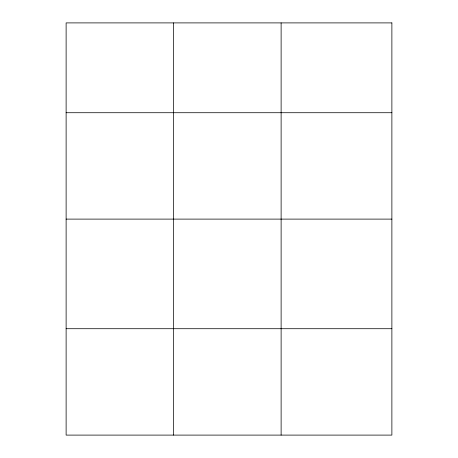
<?xml version="1.0" encoding="UTF-8"?>
<svg xmlns="http://www.w3.org/2000/svg" width="458" height="458" viewBox="0 0 458 458"><rect width="100%" height="100%" fill="white"/><g stroke="black" fill="none" stroke-linecap="round" stroke-linejoin="round"><path stroke-width="0.69" d="M66.118 112.72L391.882 112.72M66.118 219.107L391.882 219.107M66.118 328.712L391.882 328.712M281.12 22.9L281.12 435.1M173.622 22.9L173.622 435.1M391.882 22.9L66.118 22.9L66.118 435.1L391.882 435.1L391.882 22.9"/></g></svg>
